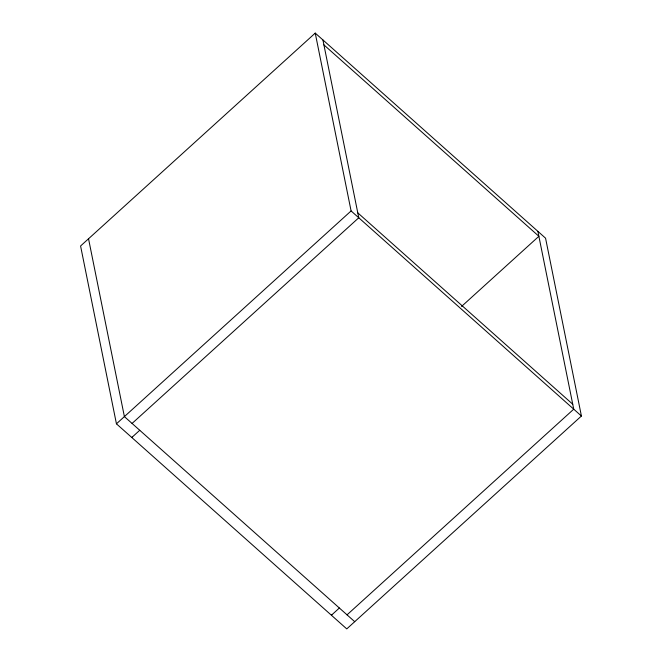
<?xml version="1.0" encoding="UTF-8"?>
<svg xmlns="http://www.w3.org/2000/svg" width="662" height="662" viewBox="0 0 662 662"><rect width="100%" height="100%" fill="white"/><g stroke="black" fill="none" stroke-linecap="round" stroke-linejoin="round"><path stroke-width="0.99" d="M132.193 437.135L132.177 437.839L331.025 614.89L331.803 614.866M339.366 608.014L331.405 615.23L346.764 628.9L581.418 416.017L545.562 238.179L315.236 33.1L80.582 245.983L116.438 423.821L131.796 437.491L139.748 430.275M116.438 423.821L351.092 210.938L315.236 33.1M132.069 423.44L358.771 217.773L322.915 39.935M461.53 306.456L538.885 236.284L323.908 44.875M347.037 614.849L573.739 409.174L537.883 231.344M357.778 212.833L572.746 404.234M351.092 210.938L581.418 416.017M354.716 621.684L124.39 416.605L88.534 238.767"/></g></svg>
